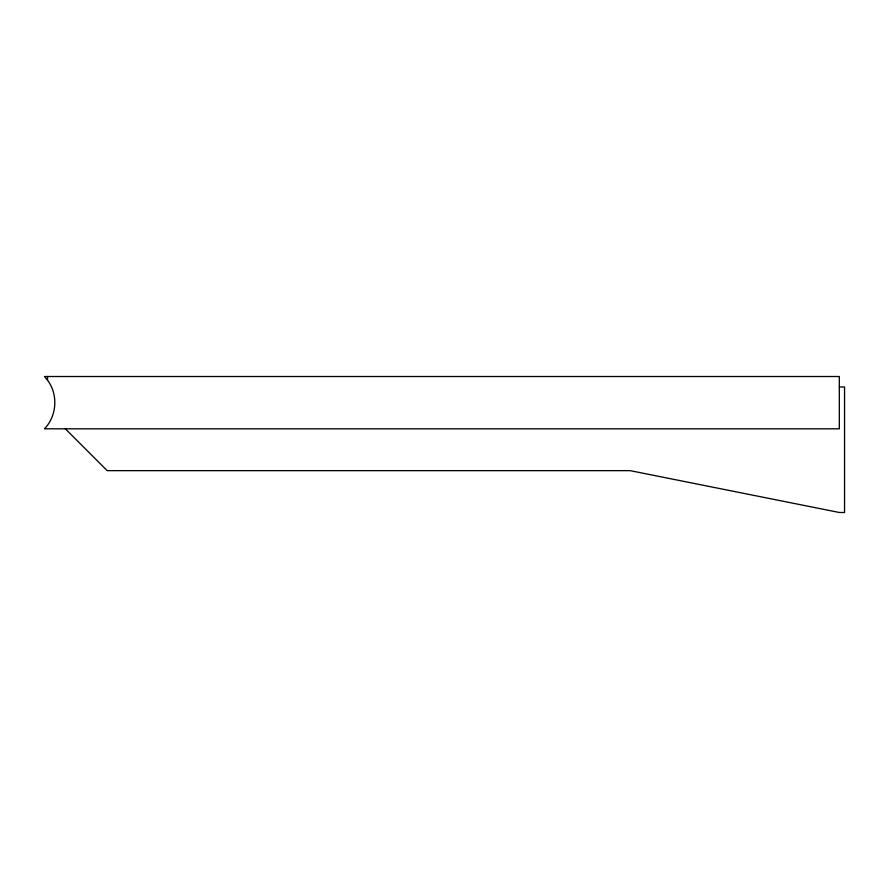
<?xml version="1.0" encoding="UTF-8"?>
<svg xmlns="http://www.w3.org/2000/svg" width="889" height="889" viewBox="0 0 889 889"><rect width="100%" height="100%" fill="white"/><g stroke="black" fill="none" stroke-linecap="round" stroke-linejoin="round"><path stroke-width="1.33" d="M839.316 386.982L844.55 386.982L844.55 512.486L839.316 512.486L630.145 470.648L107.202 470.648L65.364 428.809M47.539 380.203L44.45 376.514L839.316 376.514L839.316 428.809L44.45 428.809C56.963 416.052 58.33 394.438 47.539 380.203L47.539 376.514"/></g></svg>
